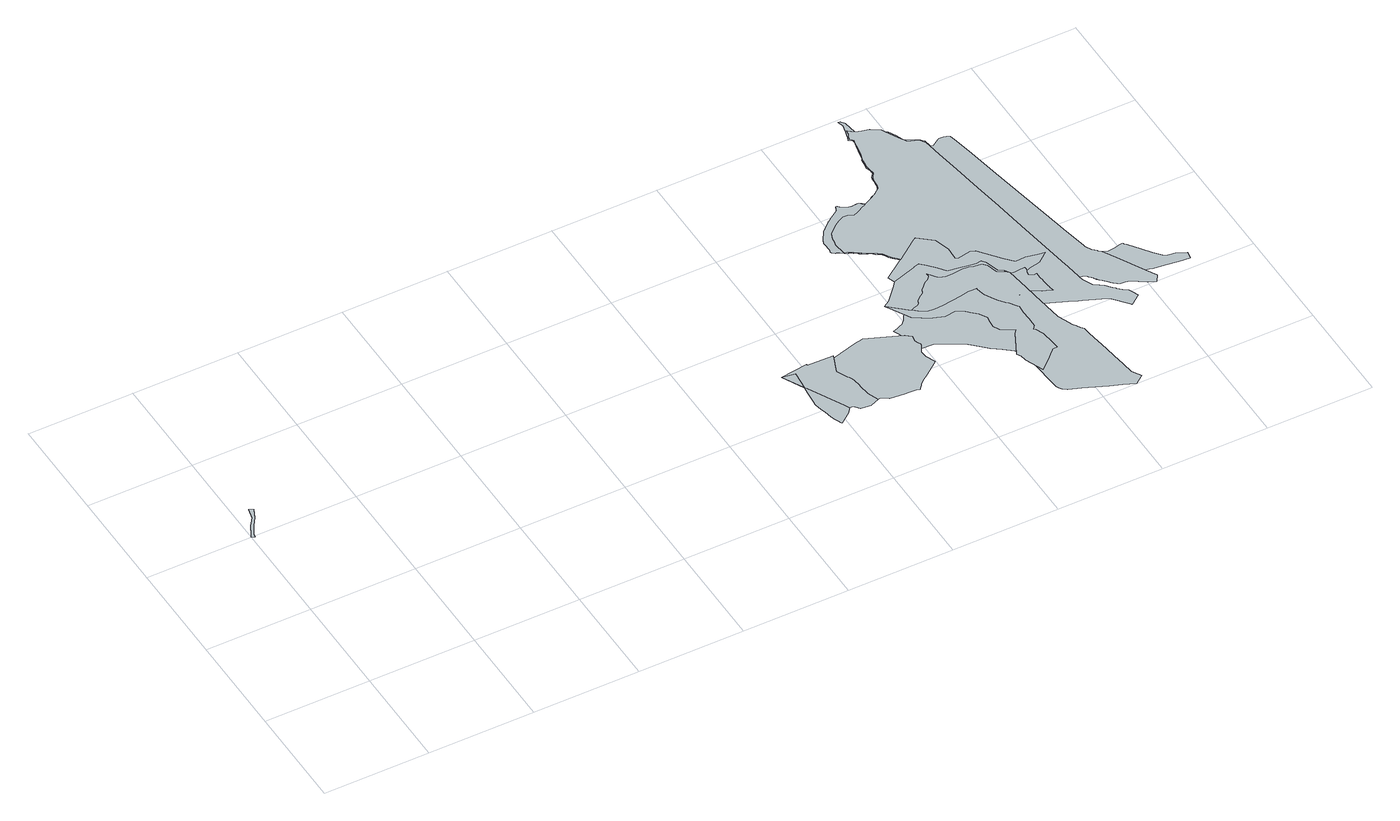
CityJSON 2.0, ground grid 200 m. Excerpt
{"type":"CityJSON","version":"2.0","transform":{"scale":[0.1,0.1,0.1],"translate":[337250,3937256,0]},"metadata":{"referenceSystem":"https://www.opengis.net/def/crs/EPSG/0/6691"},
"CityObjects":{
"object1":{"type":"GenericCityObject","attributes":{"prefecture":"14","disasterType":"2","areaType":"2","zoneNumber":83942,"zoneName":"寸沢嵐1","status":"0"},"geometry":[{"type":"MultiSurface","lod":"1","boundaries":[[[0,1,2,3,4,5,6,7,8,9,10]]]}]},
"object2":{"type":"GenericCityObject","attributes":{"prefecture":"14","disasterType":"1","areaType":"1","zoneNumber":"151-H23-46034","zoneName":"青野原34","status":"0"},"geometry":[{"type":"MultiSurface","lod":"1","boundaries":[[[11,12,13,14,15,16,17,18,19,20,21,22,23,24,25,26,27,28,29,30,31,32,33]]]}]},
"object3":{"type":"GenericCityObject","attributes":{"prefecture":"14","disasterType":"1","areaType":"1","zoneNumber":"151-H23-46034","zoneName":"青野原34","status":"0"},"geometry":[{"type":"MultiSurface","lod":"1","boundaries":[[[34,35,36,37,38,39,40,41,42,43,44,45,46,47,48,49,50,18,14,13,12,11,51,52,53,54,55,56]]]}]},
"object4":{"type":"GenericCityObject","attributes":{"prefecture":"14","disasterType":"1","areaType":"1","zoneNumber":"151-H23-46034","zoneName":"青野原34","status":"0"},"geometry":[{"type":"MultiSurface","lod":"1","boundaries":[[[57,58,59,60,61,62,46,45,44,43,42,41,40,39,38,37,36,35,34,56,55,63,64,65,66,67,68,69,70,71,72,73,74,75,76,77,78,79,80,81,82,83,84,85,86,87,88,89,90,91]]]}]},
"object5":{"type":"GenericCityObject","attributes":{"prefecture":"14","disasterType":"1","areaType":"1","zoneNumber":"151-H24-43033","zoneName":"青山33","status":"0"},"geometry":[{"type":"MultiSurface","lod":"1","boundaries":[[[92,93,94,95,96,97,98,99,100,101,102,103,104,105,106,107,108,109,110,111,112,113,114,115,116,117,118,119,120,121,122,123,124,125,126,127,128,129,130,131,132,133,134,135,136,137,138,139,140,141,142,143,144,145,146,147,148,149,150,151,152,153,154,155,156,157]]]}]},
"object6":{"type":"GenericCityObject","attributes":{"prefecture":"14","disasterType":"2","areaType":"1","zoneNumber":82916,"zoneName":"石橋沢1","status":"0"},"geometry":[{"type":"MultiSurface","lod":"1","boundaries":[[[158,159,160,161,162,163,164,165,166,167,168,169,170,171,172,173,174,175,176,177,178,179,180,181,182,183,184,185,186,187,188,189,190,191,192,193,194,195,196,197,198,199,200,201,202,203,204,205,206,207,208,209,210,211,212,213,214,215,216,217,218,219,220,221,222,223,224,225,226,227,228,229,230,231,232,233,234,235,236,237,238,239,240,241,242,243,244,245,246,247,248,249,250,251,252,253,254,255,256,257,258,259,260,261,262,263,264,265,266,267,268,269,270,271]]]}]},
"object7":{"type":"GenericCityObject","attributes":{"prefecture":"14","disasterType":"1","areaType":"1","zoneNumber":"151-H24-43033","zoneName":"青山33","status":"0"},"geometry":[{"type":"MultiSurface","lod":"1","boundaries":[[[272,273,274,275,276,277,278,279,280,281,282,283,284,285,286,98,97,96,95,94,93,92,157,156,155,154,153,152,151,150,149,287,288,289,290,291,292,293,294,295,296,297,298,299,300,301,302,303,304,305,306,307,308,309,310,311,312,313,314,315,316,317,318,319,320,321,322,323,324,325,326,327,328,329,330,331,332,333,334,335,336]]]}]},
"object8":{"type":"GenericCityObject","attributes":{"prefecture":"14","disasterType":"1","areaType":"1","zoneNumber":"151-H24-43033","zoneName":"青山33","status":"0"},"geometry":[{"type":"MultiSurface","lod":"1","boundaries":[[[337,338,339,340,341,342,343,344,345,346,347,348,349,350,143,351,352,353,354,355,140,356,357,358]]]}]},
"object9":{"type":"GenericCityObject","attributes":{"prefecture":"14","disasterType":"1","areaType":"2","zoneNumber":"151-H24-43033","zoneName":"青山33","status":"0"},"geometry":[{"type":"MultiSurface","lod":"1","boundaries":[[[359,360,361,346,347,348,349,362,363,339,340]]]}]},
"object10":{"type":"GenericCityObject","attributes":{"prefecture":"14","disasterType":"1","areaType":"1","zoneNumber":"151-H24-43033","zoneName":"青山33","status":"0"},"geometry":[{"type":"MultiSurface","lod":"1","boundaries":[[[364,365,366,367,368,369,370,371,372,373,374,375,284,376,377,378,379,380,381,382,383,384,385,386,387,388,389,390,391,392,393,394,395,396,397,398,399,400,401,402,403,404,321,405,406,407,408,409,410,411,412,413,414,415,416,417,418,419,420,421,422]]]}]},
"object11":{"type":"GenericCityObject","attributes":{"prefecture":"14","disasterType":"2","areaType":"1","zoneNumber":"82027-1","zoneName":"アビコ沢-1","status":"0"},"geometry":[{"type":"MultiSurface","lod":"1","boundaries":[[[423,424,425,426,427,428,429,430,431,432,433,434,435,436,437,438,439,440,441,442,443,444,445,446,447,448,449,450,451,452,453,454,455,456,457,458,459,460,461,462,463,464,465,466,467,468,469,470,471,472,473,474,475,476,477,478,479,480,481,482,483,484,485,486,487,488,489,490,491,492,493,494,369,495,496,497,498,277,499,500,501,502,503,504,505,506,507,508,509,383,510,511,512,513,514,515,516,517,518,519,93,520,521,522,523,103,524,104,525,526,527,528,529,530,531,532,533,534,535,536,537,538,539,540,541,542,543,544,545,546,547,352,142,337,548,549,550,551,552,553,554,555,556,557,558,559,560,561,562,563,564,565,566,567,568,569,570,571,572,573,574,575,576,577,578,579,580,581,582,583]]]}]},
"object12":{"type":"GenericCityObject","attributes":{"prefecture":"14","disasterType":"2","areaType":"1","zoneNumber":"82028-4","zoneName":"アビコ沢右支-4","status":"0"},"geometry":[{"type":"MultiSurface","lod":"1","boundaries":[[[584,585,586,587,588,589,590,591,592,593,594,595,596,597,433,598,599,600,601,602,603,604,605,606,440,607,608,609,610,611,612,613,614,615,616,617,618,619,620,621,622,623,624,625,626,627,628,450,629,630,631,454,632,633,634,635,636,637,638,639,640,641,642,643,644,645,646,647,648,649,650,651,652,653,654,461,655,656,657,463,658,659,660,661,662,663,664,665,666,465,667,668,466,669,670,671,672,673,674,675,676,677,678,679,680,681,682,683,684,685,686,687,688,689,690,691,692,693,694,695,696,697,698,699,700,701,702,703,704,705,706,707,708,709,710,711,712,713,714,715,716,717,718,719,720,721,722,723,724,725,726,727,728,729,730,731,732,733,734,735,736,737,738,739,740,741,742,743,744,745,746,747,748,749,750,751,752,753,754,755,756,757,758,759,760,761,762,763,764,765,766,767,768,769,770,771,772,773,774,775,776,777,778,779,780,781,782,783,784,785,786,787,788,789,790,791,792,793,794,795,796,797,798,799,800,801,802,803,804,805,806,807,808,809,810,811,812,813,814,815,816,817,818,819,820,821,822,823,824,825,826,827,828,829,830,831,832,833,834,835,836,837,838,839,840,841,372,842,843,844,845,846,847,848,849,850,851,852,853,854,855,856,282,857,858,859,860,861,862,863,864,865,866,867,868,869,870,871,872,873,874,875,876,877,878,879,880,881,882,883,884,885,886,887,888,889,890,891,892,893,894,895,896,897,898,899,900,901,902,903,509,904,905,906,386,907,387,908,909,910,911,912,913,914,915,916,917,918,919,920,921,922,923,924,925,926,927,928,929,930,931,932,933,934,935,394,936,937,938,939,395,397,940,941,399,942,400,943,944,945,946,947,948,949,950,313,951,952,953,954,955,956,572,957,958,959,960,961,962,963,964,965,966,967,968,969,970,971,972,973,974,975,976,977,978,979,980,981,982,983,984,985,986,987,988,989,990,991,992,993,994,995,996,997,998,999,1000,1001,1002,1003,1004,1005,1006,1007,1008,1009,1010,1011,1012]]]}]},
"object13":{"type":"GenericCityObject","attributes":{"prefecture":"14","disasterType":"2","areaType":"1","zoneNumber":"82028-3","zoneName":"アビコ沢右支-3","status":"0"},"geometry":[{"type":"MultiSurface","lod":"1","boundaries":[[[452,1013,1014,1015,1016,1017,1018,1019,1020,1021,1022,1023,634,1024,1025,1026,1027,1028,1029,1030,1031,1032,640,1033,1034,1035,1036,643,1037,1038,646,1039,1040,648,1041,1042,651,1043,1044,653,654,1045,1046,1047,658,1048,666,1049,1050,1051,1052,670,1053,677,1054,1055,1056,1057,1058,1059,1060,680,1061,1062,1063,1064,1065,1066,685,1067,1068,1069,1070,1071,688,1072,1073,693,695,1074,1075,1076,1077,1078,1079,1080,1081,709,1082,1083,1084,712,1085,1086,1087,715,1088,1089,719,1090,1091,1092,1093,1094,1095,726,1096,727,1097,730,1098,731,1099,734,1100,1101,1102,736,1103,1104,1105,1106,741,1107,742,1108,1109,1110,1111,1112,1113,1114,1115,1116,747,1117,749,1118,1119,1120,1121,1122,1123,1124,1125,1126,1127,766,1128,1129,1130,1131,1132,1133,1134,1135,1136,1137,1138,1139,1140,781,783,1141,1142,1143,1144,1145,1146,1147,1148,1149,1150,1151,1152,1153,1154,1155,1156,802,1157,1158,1159,805,1160,1161,1162,812,1163,813,1164,1165,1166,1167,1168,1169,1170,1171,1172,1173,1174,1175,1176,826,1177,827,1178,1179,1180,830,1181,833,1182,1183,1184,1185,1186,1187,1188,373,1189,1190,1191,1192,1193,1194,847,1195,849,1196,855,1197,1198,1199,279,280,858,1200,1201,861,1202,1203,1204,1205,1206,1207,1208,1209,1210,1211,1212,1213,867,1214,1215,869,1216,1217,1218,873,1219,1220,1221,1222,1223,878,879,1224,1225,885,1226,1227,1228,1229,889,1230,1231,1232,1233,893,895,897,1234,903,382,1235,1236,1237,1238,1239,1240,1241,1242,1243,1244,1245,1246,1247,1248,1249,1250,1251,1252,1253,1254,1255,1256,1257,1258,1259,1260,1261,1262,1263,1264,1265,1266,1267,96,1268,1269,1270,1271,1272,1273,1274,1275,1276,1277,101,1278,102,523,1279,1280,1281,529,1282,1283,536,1284,1285,539,541,1286,1287,545,1288,1289,1290,1291,547,144,350,362,360,342,302,310,1292,1293,955,1294,573,1295,1296,1297,1298,1299,1300,1301,1302,1303,1304,963,1305,1306,1307,967,1308,1309,1310,1311,1312,1313,1314,985,1315,1316,1317,1318,1319,1320,1321,1322,1323,1324,1325,1326,1327,1328,1329,1330,1331,1332,1333,1334,1335,1336,1337,1338,1339,1340,991,1341,1342,1343,1344,1345,1346,1347,1348,1349,1350,1351,1352,1353,580,1354,1355,1356,1357,630]]]}]}
},
"vertices":[
[294,4607,0],[243,4404,0],[128,4239,0],[34,4063,0],[2,4012,0],[65,3973,0],[73,4038,0],[169,4214,0],[283,4379,0],[366,4563,0],[350,4573,0],
[10205,1836,0],[10158,1925,0],[9810,2591,0],[9792,2625,0],[9787,2635,0],[9819,2961,0],[9822,2991,0],[9579,3034,0],[9787,2636,0],[9786,2625,0],[9773,2493,0],[9750,2261,0],[9740,2192,0],[9745,2163,0],[9770,2039,0],[9792,1946,0],[9813,1860,0],[9828,1795,0],[9851,1714,0],[9871,1669,0],[9899,1602,0],[9910,1577,0],[10109,1732,0],
[10677,1871,0],[10664,1901,0],[10646,1960,0],[10632,2020,0],[10625,2060,0],[10615,2156,0],[10605,2269,0],[10597,2344,0],[10594,2364,0],[10589,2392,0],[10581,2421,0],[10554,2476,0],[10537,2511,0],[10438,2714,0],[10579,3060,0],[10095,3082,0],[10095,3103,0],[10206,1837,0],[10269,1841,0],[10357,1735,0],[10545,1714,0],[10716,1779,0],[10684,1853,0],
[11213,3181,0],[11144,3160,0],[11080,3157,0],[10717,3061,0],[10487,2993,0],[10336,2926,0],[10755,1791,0],[10885,1704,0],[11161,1681,0],[11192,1680,0],[11237,1678,0],[11372,1669,0],[11373,1669,0],[11403,1667,0],[11439,1647,0],[11454,1668,0],[11499,1726,0],[11515,1747,0],[11532,1765,0],[11566,1793,0],[11606,1825,0],[11653,1856,0],[11721,1905,0],[11941,2074,0],[11954,2084,0],[11991,2112,0],[11911,2296,0],[11898,2432,0],[11984,2580,0],[11989,2603,0],[11960,2663,0],[11941,2716,0],[11940,2740,0],[11953,2826,0],[11860,2910,0],
[12380,3285,0],[12300,3353,0],[12294,3358,0],[12265,3384,0],[12262,3386,0],[12258,3389,0],[11915,3684,0],[12133,3300,0],[12167,3241,0],[12168,3240,0],[12175,3235,0],[12189,3226,0],[12226,3200,0],[12313,3142,0],[12472,3055,0],[12667,2982,0],[12888,3012,0],[13001,2948,0],[13081,2862,0],[13193,2753,0],[13280,2617,0],[13259,2502,0],[13247,2372,0],[13302,2266,0],[13537,2125,0],[13479,2046,0],[13267,1621,0],[13258,1603,0],[13259,1594,0],[13298,1526,0],[13318,1412,0],[13452,1061,0],[13576,1173,0],[13648,1238,0],[13689,1274,0],[13740,1321,0],[13795,1376,0],[13818,1399,0],[13834,1415,0],[13841,1416,0],[13926,1418,0],[13912,1572,0],[13888,1820,0],[13826,1968,0],[13797,2001,0],[13849,2063,0],[13856,2256,0],[13847,2431,0],[13856,2513,0],[13865,2590,0],[13841,2620,0],[13745,2746,0],[13733,2761,0],[13615,2913,0],[13527,3073,0],[13496,3133,0],[13458,3293,0],[13461,3315,0],[13459,3315,0],[13361,3316,0],[13313,3316,0],[13147,3291,0],[12951,3253,0],[12774,3225,0],[12616,3227,0],[12493,3231,0],
[11853,2844,0],[11840,2830,0],[11839,2757,0],[11839,2742,0],[11840,2722,0],[11841,2700,0],[11843,2676,0],[11843,2642,0],[11842,2605,0],[11839,2586,0],[11831,2562,0],[11876,2530,0],[11937,2495,0],[11946,2495,0],[12164,2488,0],[12333,2411,0],[12510,2310,0],[12675,2206,0],[12812,2074,0],[12942,1937,0],[13105,1815,0],[13269,1681,0],[13376,1488,0],[13387,1443,0],[13388,1407,0],[13388,1375,0],[13391,1313,0],[13445,598,0],[13451,576,0],[13471,540,0],[13498,501,0],[13532,474,0],[13575,445,0],[13789,357,0],[14002,268,0],[14215,180,0],[14425,94,0],[14637,2,0],[14807,126,0],[14707,302,0],[14676,534,0],[14646,763,0],[14616,992,0],[14586,1221,0],[14555,1450,0],[14539,1594,0],[14492,1652,0],[14462,1708,0],[14446,1724,0],[14425,1754,0],[14406,1792,0],[14391,1828,0],[14304,2064,0],[14219,2694,0],[14189,2951,0],[14131,3385,0],[14069,3449,0],[13954,3501,0],[13927,3568,0],[13902,3660,0],[13887,3711,0],[13843,3766,0],[13810,3782,0],[13772,3789,0],[13710,3797,0],[13657,3807,0],[13604,3827,0],[13492,3838,0],[13405,3831,0],[13309,3823,0],[13165,3816,0],[13053,3859,0],[12996,3917,0],[12950,3974,0],[12912,4029,0],[12912,3989,0],[12910,3964,0],[12881,3921,0],[12838,3885,0],[12795,3868,0],[12769,3840,0],[12716,3788,0],[12657,3742,0],[12645,3717,0],[12643,3708,0],[12638,3682,0],[12619,3647,0],[12559,3612,0],[12530,3591,0],[12506,3573,0],[12470,3533,0],[12445,3478,0],[12414,3445,0],[12392,3432,0],[12338,3423,0],[12294,3403,0],[12274,3392,0],[12258,3378,0],[12236,3362,0],[12221,3355,0],[12158,3374,0],[12145,3378,0],[12126,3371,0],[12080,3338,0],[12067,3323,0],[12060,3301,0],[12028,3241,0],[12003,3218,0],[11977,3189,0],[11952,3168,0],[11926,3160,0],[11837,3117,0],[11794,3103,0],[11748,3082,0],
[13448,3896,0],[13242,3924,0],[13128,4068,0],[13015,4211,0],[12910,4306,0],[12829,4281,0],[12813,4276,0],[12810,4275,0],[12810,4274,0],[12808,4274,0],[12807,4273,0],[12366,4134,0],[12356,4122,0],[12263,4012,0],[12030,3762,0],[13469,3349,0],[13485,3381,0],[13495,3391,0],[13506,3391,0],[13501,3413,0],[13519,3431,0],[13672,3442,0],[13683,3435,0],[13670,3431,0],[13652,3424,0],[13812,3071,0],[13981,2997,0],[14121,3001,0],[14111,2888,0],[14324,2765,0],[14326,2764,0],[14382,2731,0],[14508,2675,0],[14547,2657,0],[14540,2694,0],[14532,2744,0],[14530,2755,0],[14530,2756,0],[14529,2765,0],[14529,2766,0],[14521,2862,0],[14515,2930,0],[14512,2968,0],[14506,3032,0],[14510,3142,0],[14456,3133,0],[14376,3189,0],[14377,3192,0],[14382,3252,0],[14398,3290,0],[14411,3324,0],[14402,3362,0],[14316,3364,0],[14239,3353,0],[14189,3356,0],[14153,3358,0],[14143,3359,0],[14137,3368,0],[14076,3468,0],[14001,3510,0],[13984,3541,0],[13911,3784,0],[13857,3856,0],[13759,3848,0],[13663,3857,0],
[14054,2531,0],[14072,2564,0],[14103,2630,0],[14122,2665,0],[14150,2718,0],[14087,2763,0],[14086,2763,0],[14003,2823,0],[13811,2871,0],[13777,2807,0],[13759,2773,0],[13758,2771,0],[13753,2762,0],[13753,2761,0],[13713,2685,0],[13712,2675,0],[13710,2656,0],[13722,2634,0],[13754,2602,0],[13864,2506,0],[14025,2476,0],[14031,2487,0],
[13966,2741,0],[13905,2762,0],[13904,2762,0],[13754,2761,0],[13934,2668,0],
[13516,4288,0],[13520,4387,0],[13433,4663,0],[13177,4882,0],[13096,4824,0],[12715,4549,0],[12711,4547,0],[12702,4540,0],[12701,4540,0],[12700,4539,0],[12679,4524,0],[12305,4255,0],[12388,4040,0],[12390,4041,0],[12402,4028,0],[12770,3845,0],[12771,3844,0],[12772,3844,0],[12775,3842,0],[12795,3833,0],[12842,3809,0],[12942,3759,0],[13066,3735,0],[13085,3732,0],[13103,3728,0],[13124,3724,0],[13299,3691,0],[13553,3672,0],[13758,3643,0],[13851,3467,0],[13858,3454,0],[13899,3376,0],[13900,3375,0],[13902,3373,0],[13940,3345,0],[13952,3336,0],[13960,3330,0],[13997,3302,0],[14090,3233,0],[14111,3218,0],[14142,3225,0],[14505,3318,0],[14601,3342,0],[14605,3343,0],[14691,3359,0],[14730,3392,0],[14783,3436,0],[14786,3439,0],[14801,3452,0],[14851,3494,0],[14878,3516,0],[14750,3539,0],[14547,3576,0],[14347,3569,0],[14192,3735,0],[13896,4112,0],[13805,4150,0],[13551,4098,0],[13511,4128,0],
[14521,6451,0],[14479,6727,0],[14466,6815,0],[14465,6816,0],[14407,6899,0],[14341,6942,0],[14213,6984,0],[14183,7039,0],[14154,7091,0],[14090,7207,0],[14000,7385,0],[13970,7443,0],[13952,7454,0],[13813,7544,0],[13681,7575,0],[13574,7611,0],[13569,7613,0],[13562,7618,0],[13457,7700,0],[13453,7654,0],[13450,7621,0],[13413,7552,0],[13405,7496,0],[13451,7442,0],[13436,7368,0],[13423,7304,0],[13391,7116,0],[13355,6989,0],[13343,6948,0],[13343,6947,0],[13328,6792,0],[13328,6777,0],[13330,6700,0],[13352,6594,0],[13288,6508,0],[13267,6449,0],[13252,6287,0],[13232,6228,0],[13213,6214,0],[13175,6185,0],[13103,6130,0],[13095,6124,0],[12991,6069,0],[12864,6003,0],[12829,5985,0],[12800,5971,0],[12646,5898,0],[12576,5862,0],[12471,5913,0],[12385,5914,0],[12275,5862,0],[12172,5791,0],[12071,5709,0],[12014,5650,0],[11987,5591,0],[11970,5532,0],[11966,5459,0],[11934,5383,0],[11969,5165,0],[12008,5135,0],[12074,5111,0],[12107,5080,0],[12146,5063,0],[12218,5003,0],[12287,4953,0],[12350,4934,0],[12443,4862,0],[12476,4851,0],[12512,4818,0],[12562,4723,0],[12608,4660,0],[12670,4598,0],[12729,4534,0],[12753,4511,0],[12777,4436,0],[12806,4325,0],[12838,4263,0],[12869,4220,0],[12883,4157,0],[12912,4079,0],[12923,4029,0],[12922,3961,0],[12922,3951,0],[12922,3943,0],[12910,3915,0],[12843,3871,0],[12802,3838,0],[12787,3826,0],[12778,3819,0],[12705,3752,0],[12681,3728,0],[12661,3690,0],[12622,3628,0],[12552,3577,0],[12514,3543,0],[12438,3431,0],[12335,3381,0],[12278,3336,0],[12229,3268,0],[12197,3235,0],[12196,3233,0],[12171,3206,0],[12260,3197,0],[12321,3168,0],[12450,3095,0],[12534,3061,0],[12535,3061,0],[12545,3059,0],[12620,3041,0],[12702,3042,0],[12735,3042,0],[12736,3042,0],[12739,3042,0],[12753,3042,0],[12815,3038,0],[12864,3038,0],[12865,3038,0],[12895,3037,0],[12958,3009,0],[12959,3008,0],[12960,3007,0],[13013,2970,0],[13085,2939,0],[13094,2935,0],[13510,2760,0],[14628,2289,0],[14785,2223,0],[14841,2199,0],[15051,2110,0],[15053,2109,0],[15238,2032,0],[15266,2020,0],[15268,2018,0],[15506,1721,0],[15517,1708,0],[15717,1859,0],[15704,1899,0],[15687,1951,0],[15681,1969,0],[15641,2046,0],[15556,2106,0],[15477,2179,0],[15471,2186,0],[15432,2233,0],[15349,2333,0],[15276,2388,0],[15183,2458,0],[15093,2641,0],[15092,2644,0],[15082,2725,0],[15077,2768,0],[15077,2769,0],[15064,2870,0],[15038,3045,0],[15029,3100,0],[14868,4166,0],[14833,4392,0],[14833,4393,0],[14743,4984,0],[14690,5334,0],[14575,6096,0],
[14484,6729,0],[14472,6842,0],[14469,6846,0],[14449,6869,0],[14414,6912,0],[14373,6934,0],[14318,6963,0],[14236,7017,0],[14200,7034,0],[14195,7039,0],[14167,7070,0],[14116,7203,0],[14042,7343,0],[14028,7357,0],[13921,7464,0],[13898,7475,0],[13789,7531,0],[13704,7559,0],[13697,7560,0],[13671,7566,0],[13605,7580,0],[13565,7594,0],[13564,7606,0],[13561,7624,0],[13529,7872,0],[13477,7945,0],[13437,7946,0],[13469,7833,0],[13445,7741,0],[13441,7727,0],[13434,7693,0],[13427,7655,0],[13402,7581,0],[13397,7564,0],[13372,7491,0],[13372,7490,0],[13380,7486,0],[13431,7456,0],[13437,7377,0],[13435,7368,0],[13403,7242,0],[13399,7229,0],[13388,7186,0],[13376,7114,0],[13374,7104,0],[13346,6941,0],[13346,6940,0],[13339,6895,0],[13323,6723,0],[13326,6657,0],[13326,6656,0],[13326,6641,0],[13327,6632,0],[13328,6591,0],[13268,6512,0],[13267,6506,0],[13265,6494,0],[13264,6486,0],[13263,6484,0],[13256,6441,0],[13255,6437,0],[13254,6426,0],[13252,6392,0],[13252,6390,0],[13251,6385,0],[13251,6379,0],[13248,6329,0],[13230,6271,0],[13228,6264,0],[13222,6244,0],[13220,6237,0],[13211,6209,0],[13177,6183,0],[13105,6131,0],[13081,6121,0],[13060,6113,0],[13037,6103,0],[13035,6102,0],[13025,6098,0],[13021,6095,0],[13016,6091,0],[13002,6079,0],[12995,6073,0],[12971,6053,0],[12872,6001,0],[12831,6013,0],[12790,6056,0],[12786,6061,0],[12784,6064,0],[12773,6075,0],[12770,6075,0],[12767,6075,0],[12763,6074,0],[12762,6074,0],[12680,6070,0],[12674,6070,0],[12659,6070,0],[12657,6070,0],[12599,6070,0],[12593,6070,0],[12591,6071,0],[12589,6071,0],[12575,6071,0],[12492,6116,0],[12491,6116,0],[12490,6117,0],[12478,6123,0],[12473,6126,0],[12470,6128,0],[12465,6131,0],[12463,6132,0],[12462,6132,0],[12456,6140,0],[12452,6145,0],[12440,6159,0],[12430,6170,0],[12417,6185,0],[12414,6185,0],[12411,6186,0],[12408,6186,0],[12402,6186,0],[12396,6187,0],[12393,6187,0],[12392,6185,0],[12391,6181,0],[12389,6177,0],[12388,6175,0],[12382,6159,0],[12378,6147,0],[12376,6142,0],[12370,6124,0],[12368,6117,0],[12366,6114,0],[12364,6106,0],[12350,6097,0],[12349,6096,0],[12348,6095,0],[12337,6087,0],[12284,6048,0],[12168,5967,0],[12158,5960,0],[12130,5941,0],[12122,5935,0],[12097,5918,0],[12055,5880,0],[12051,5877,0],[12042,5868,0],[11976,5809,0],[11959,5794,0],[11930,5768,0],[11926,5762,0],[11924,5759,0],[11884,5698,0],[11875,5683,0],[11871,5677,0],[11863,5665,0],[11849,5643,0],[11820,5590,0],[11818,5585,0],[11781,5518,0],[11787,5476,0],[11788,5474,0],[11789,5466,0],[11790,5458,0],[11792,5445,0],[11792,5437,0],[11792,5434,0],[11792,5405,0],[11792,5376,0],[11792,5369,0],[11792,5358,0],[11792,5338,0],[11789,5322,0],[11787,5313,0],[11783,5289,0],[11782,5286,0],[11779,5272,0],[11779,5268,0],[11778,5267,0],[11779,5265,0],[11786,5252,0],[11789,5249,0],[11790,5248,0],[11791,5248,0],[11799,5241,0],[11813,5230,0],[11815,5229,0],[11816,5228,0],[11822,5226,0],[11852,5216,0],[11896,5196,0],[11906,5188,0],[11916,5180,0],[11944,5157,0],[11968,5141,0],[11976,5135,0],[11980,5132,0],[11983,5130,0],[12009,5112,0],[12012,5111,0],[12016,5111,0],[12022,5110,0],[12024,5109,0],[12062,5103,0],[12064,5103,0],[12075,5097,0],[12079,5095,0],[12080,5094,0],[12087,5086,0],[12093,5078,0],[12132,5054,0],[12134,5054,0],[12141,5049,0],[12180,5012,0],[12203,4995,0],[12206,4993,0],[12214,4987,0],[12215,4987,0],[12246,4963,0],[12247,4963,0],[12257,4955,0],[12262,4951,0],[12264,4950,0],[12266,4949,0],[12275,4946,0],[12304,4937,0],[12309,4935,0],[12321,4931,0],[12322,4930,0],[12333,4926,0],[12334,4926,0],[12336,4926,0],[12340,4924,0],[12349,4915,0],[12359,4907,0],[12387,4881,0],[12388,4879,0],[12405,4864,0],[12408,4862,0],[12436,4848,0],[12474,4829,0],[12497,4810,0],[12507,4792,0],[12510,4785,0],[12522,4762,0],[12552,4705,0],[12557,4696,0],[12560,4690,0],[12564,4686,0],[12569,4680,0],[12571,4678,0],[12582,4665,0],[12589,4657,0],[12612,4634,0],[12618,4627,0],[12636,4609,0],[12670,4575,0],[12695,4547,0],[12722,4516,0],[12741,4495,0],[12744,4484,0],[12749,4462,0],[12753,4447,0],[12757,4432,0],[12767,4387,0],[12775,4372,0],[12776,4368,0],[12786,4347,0],[12790,4330,0],[12792,4316,0],[12793,4311,0],[12796,4299,0],[12800,4281,0],[12811,4269,0],[12819,4260,0],[12828,4250,0],[12836,4242,0],[12841,4235,0],[12860,4209,0],[12853,4198,0],[12869,4155,0],[12869,4154,0],[12877,4130,0],[12879,4126,0],[12883,4113,0],[12889,4094,0],[12889,4093,0],[12892,4086,0],[12893,4081,0],[12901,4067,0],[12903,4064,0],[12909,4053,0],[12915,4043,0],[12914,4039,0],[12914,4001,0],[12914,4000,0],[12914,3996,0],[12914,3987,0],[12914,3977,0],[12912,3971,0],[12911,3968,0],[12903,3945,0],[12900,3938,0],[12900,3937,0],[12889,3929,0],[12888,3928,0],[12885,3926,0],[12872,3917,0],[12821,3881,0],[12815,3876,0],[12812,3874,0],[12807,3871,0],[12807,3870,0],[12806,3870,0],[12791,3862,0],[12789,3860,0],[12778,3854,0],[12780,3853,0],[12781,3853,0],[12783,3851,0],[12841,3811,0],[13000,3761,0],[13010,3757,0],[13071,3733,0],[13096,3730,0],[13132,3726,0],[13165,3719,0],[13187,3714,0],[13209,3715,0],[13217,3716,0],[13250,3718,0],[13317,3719,0],[13368,3722,0],[13418,3724,0],[13491,3725,0],[13520,3717,0],[13544,3710,0],[13573,3705,0],[13635,3695,0],[13694,3684,0],[13699,3683,0],[13744,3684,0],[13747,3684,0],[13793,3674,0],[13819,3640,0],[13826,3628,0],[13834,3615,0],[13844,3565,0],[13846,3554,0],[13846,3552,0],[13846,3506,0],[13850,3490,0],[13858,3453,0],[13875,3406,0],[13877,3398,0],[13887,3389,0],[13919,3356,0],[13922,3353,0],[13958,3333,0],[14015,3263,0],[14072,3214,0],[14153,3200,0],[14184,3183,0],[14235,3123,0],[14257,3089,0],[14270,3040,0],[14321,3001,0],[14522,2927,0],[14602,2898,0],[14926,2782,0],[14962,2768,0],[14966,2767,0],[14977,2763,0],[15085,2724,0],[15185,2688,0],[15208,2660,0],[15218,2648,0],[15229,2635,0],[15277,2576,0],[15281,2571,0],[15299,2548,0],[15321,2518,0],[15328,2509,0],[15328,2508,0],[15337,2497,0],[15348,2481,0],[15427,2393,0],[15472,2342,0],[15501,2316,0],[15520,2299,0],[15557,2272,0],[15579,2261,0],[15605,2248,0],[15689,2236,0],[15772,2217,0],[15893,2142,0],[15905,2134,0],[16019,2052,0],[16146,1986,0],[16232,2128,0],[16122,2326,0],[16121,2327,0],[15844,2827,0],[15789,2925,0],[15753,2989,0],[15709,3069,0],[15704,3077,0],[15699,3082,0],[15698,3083,0],[15662,3120,0],[15655,3127,0],[15580,3198,0],[15525,3314,0],[15520,3345,0],[15425,3866,0],[15397,4018,0],[15176,5230,0],[15097,5667,0],[14981,6282,0],[14913,6643,0],[14894,6741,0],[14848,6768,0],[14838,6770,0],[14786,6779,0],[14706,6790,0],[14676,6771,0],[14670,6767,0],[14530,6679,0],[14487,6700,0],
[13339,6953,0],[13338,6954,0],[13333,6964,0],[13331,6966,0],[13325,6920,0],[13318,6866,0],[13307,6749,0],[13307,6747,0],[13311,6724,0],[13311,6722,0],[13316,6692,0],[13329,6645,0],[13342,6596,0],[13341,6595,0],[13339,6591,0],[13331,6573,0],[13304,6548,0],[13301,6544,0],[13291,6535,0],[13271,6509,0],[13261,6484,0],[13260,6481,0],[13259,6468,0],[13257,6456,0],[13255,6425,0],[13252,6394,0],[13252,6391,0],[13251,6387,0],[13241,6314,0],[13241,6309,0],[13229,6265,0],[13228,6263,0],[13198,6204,0],[13174,6186,0],[13126,6150,0],[13063,6110,0],[12952,6050,0],[12862,6011,0],[12855,6016,0],[12811,6043,0],[12772,6068,0],[12759,6077,0],[12758,6077,0],[12756,6077,0],[12735,6080,0],[12704,6076,0],[12698,6075,0],[12661,6070,0],[12654,6069,0],[12637,6067,0],[12636,6067,0],[12630,6066,0],[12623,6065,0],[12606,6062,0],[12563,6084,0],[12561,6085,0],[12539,6096,0],[12507,6111,0],[12498,6114,0],[12481,6119,0],[12479,6120,0],[12456,6137,0],[12434,6161,0],[12418,6179,0],[12414,6183,0],[12413,6183,0],[12412,6183,0],[12396,6184,0],[12391,6179,0],[12385,6173,0],[12384,6172,0],[12382,6164,0],[12377,6143,0],[12374,6129,0],[12372,6123,0],[12361,6110,0],[12357,6105,0],[12345,6090,0],[12340,6085,0],[12338,6083,0],[12314,6060,0],[12297,6044,0],[12163,5958,0],[12105,5926,0],[12072,5893,0],[12015,5846,0],[11945,5780,0],[11911,5748,0],[11895,5718,0],[11889,5707,0],[11867,5666,0],[11848,5634,0],[11834,5613,0],[11831,5607,0],[11818,5587,0],[11817,5584,0],[11807,5559,0],[11800,5542,0],[11794,5529,0],[11791,5503,0],[11789,5490,0],[11789,5489,0],[11789,5472,0],[11789,5469,0],[11790,5453,0],[11793,5424,0],[11794,5408,0],[11796,5372,0],[11797,5346,0],[11795,5333,0],[11794,5322,0],[11794,5319,0],[11785,5296,0],[11785,5273,0],[11785,5272,0],[11791,5245,0],[11812,5231,0],[11814,5229,0],[11844,5208,0],[11888,5194,0],[11903,5185,0],[11913,5179,0],[11916,5176,0],[11931,5164,0],[11940,5158,0],[11948,5153,0],[11973,5137,0],[11979,5133,0],[12024,5103,0],[12059,5093,0],[12078,5088,0],[12084,5086,0],[12085,5085,0],[12094,5075,0],[12103,5064,0],[12109,5062,0],[12122,5056,0],[12131,5052,0],[12133,5051,0],[12162,5019,0],[12170,5013,0],[12176,5008,0],[12190,4997,0],[12245,4964,0],[12250,4961,0],[12254,4958,0],[12257,4956,0],[12265,4949,0],[12279,4937,0],[12300,4933,0],[12330,4929,0],[12348,4914,0],[12376,4891,0],[12397,4869,0],[12400,4866,0],[12404,4863,0],[12410,4860,0],[12418,4855,0],[12426,4850,0],[12431,4847,0],[12458,4835,0],[12487,4813,0],[12491,4809,0],[12504,4794,0],[12507,4791,0],[12520,4766,0],[12555,4699,0],[12556,4698,0],[12568,4681,0],[12575,4673,0],[12588,4655,0],[12604,4637,0],[12605,4636,0],[12646,4598,0],[12656,4588,0],[12685,4556,0],[12709,4530,0],[12712,4526,0],[12726,4509,0],[12728,4506,0],[12730,4503,0],[12736,4486,0],[12759,4427,0],[12795,4301,0],[12799,4294,0],[12800,4291,0],[12808,4277,0],[12821,4256,0],[12826,4249,0],[12844,4232,0],[12845,4231,0],[12855,4222,0],[12859,4219,0],[12863,4206,0],[12864,4202,0],[12866,4196,0],[12867,4195,0],[12868,4191,0],[12870,4181,0],[12876,4144,0],[12877,4136,0],[12881,4114,0],[12886,4102,0],[12891,4091,0],[12892,4088,0],[12895,4080,0],[12908,4052,0],[12909,4050,0],[12910,4048,0],[12913,4041,0],[12914,4003,0],[12915,3966,0],[12915,3958,0],[12900,3941,0],[12893,3934,0],[12890,3931,0],[12889,3930,0],[12870,3909,0],[12860,3898,0],[12830,3883,0],[12817,3877,0],[12797,3864,0],[12766,3833,0],[12740,3807,0],[12706,3782,0],[12696,3773,0],[12663,3743,0],[12652,3731,0],[12649,3727,0],[12648,3725,0],[12648,3724,0],[12644,3695,0],[12642,3682,0],[12634,3673,0],[12609,3645,0],[12578,3624,0],[12534,3596,0],[12529,3593,0],[12512,3575,0],[12477,3540,0],[12475,3539,0],[12461,3506,0],[12460,3504,0],[12460,3503,0],[12438,3463,0],[12435,3461,0],[12394,3430,0],[12393,3430,0],[12390,3427,0],[12368,3426,0],[12333,3423,0],[12325,3419,0],[12298,3405,0],[12295,3403,0],[12286,3399,0],[12217,3363,0],[12219,3357,0],[12220,3351,0],[12223,3341,0],[12223,3338,0],[12238,3330,0],[12233,3312,0],[12228,3292,0],[12202,3263,0],[12186,3252,0],[12163,3236,0],[12258,3225,0],[12493,3082,0],[12526,3065,0],[12598,3033,0],[12701,3042,0],[12760,3042,0],[12853,3041,0],[12980,3002,0],[13020,2978,0],[13093,2935,0],[13195,2837,0],[13222,2808,0],[13268,2759,0],[14539,2765,0],[14924,2767,0],[14977,2767,0],[15080,2768,0],[15147,2768,0],[15169,2759,0],[15184,2753,0],[15187,2749,0],[15197,2739,0],[15206,2729,0],[15215,2720,0],[15217,2718,0],[15280,2573,0],[15294,2541,0],[15307,2529,0],[15321,2515,0],[15329,2508,0],[15338,2499,0],[15492,2355,0],[15618,2310,0],[15703,2278,0],[15851,2311,0],[16026,2349,0],[16188,2312,0],[16255,2297,0],[16506,2266,0],[16705,2236,0],[16909,2213,0],[16942,2355,0],[16759,2434,0],[16635,2460,0],[16563,2475,0],[16433,2641,0],[16412,2669,0],[16328,2780,0],[16294,2825,0],[16155,3010,0],[16140,3028,0],[16122,3052,0],[16114,3061,0],[16101,3077,0],[16085,3074,0],[16057,3068,0],[15977,3051,0],[15940,3045,0],[15922,3042,0],[15835,3027,0],[15831,3026,0],[15823,3029,0],[15679,3091,0],[15669,3095,0],[15660,3099,0],[15659,3100,0],[15634,3124,0],[15565,3192,0],[15554,3203,0],[15530,3221,0],[15506,3240,0],[15505,3241,0],[15459,3321,0],[15339,3527,0],[14971,4156,0],[14552,4875,0],[14419,5103,0],[14041,5750,0],[13972,5868,0]
]}
